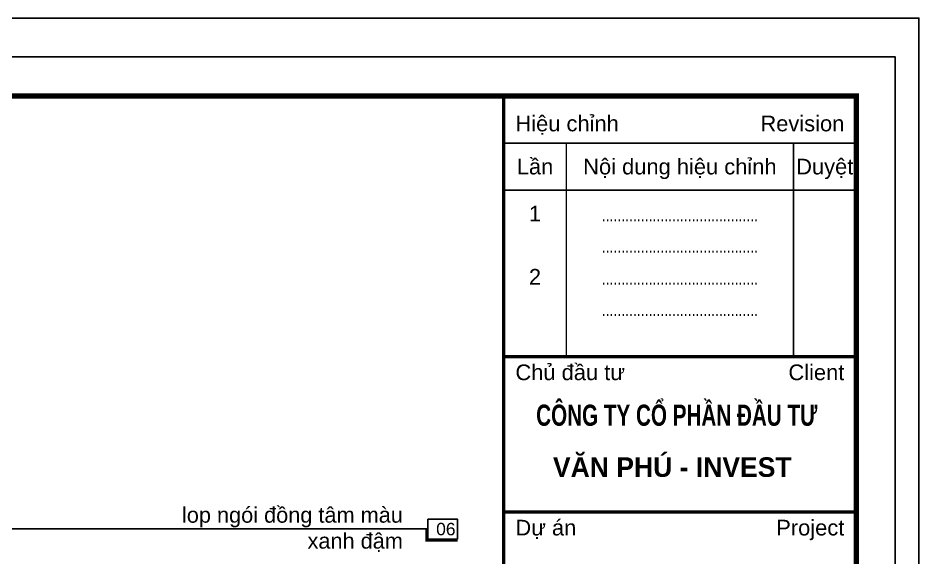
# Model space of a CAD drawing. Header units: millimetres. Extents: x -34806 to 662668, y 63228 to 99452.
# Drawn here: x 345583 to 357175, y 89763 to 96708 of the extents above; entities that cross this region are included whole.
import ezdxf
from ezdxf.enums import TextEntityAlignment as Align

# ---------------------------------------------------------------- set-up
doc = ezdxf.new("R2010")
doc.units = ezdxf.units.MM
doc.header["$LTSCALE"] = 200
doc.header["$MEASUREMENT"] = 0
doc.layers.get('0').update_dxf_attribs({"color": 95, "linetype": 'CONTINUOUS'})
doc.layers.get('DEFPOINTS').update_dxf_attribs({"linetype": 'CONTINUOUS'})
for name, color, linetype in [('DIM', 1, 'CONTINUOUS'), ('KHUNGTEN', 7, 'CONTINUOUS'), ('TEXT', 7, 'CONTINUOUS'), ('TPTA-Funiture', 27, 'CONTINUOUS'), ('TPTA-Text', 253, 'CONTINUOUS'), ('TPTA-Virtural', 253, 'CONTINUOUS')]:
    doc.layers.add(name, color=color, linetype=linetype)
doc.layers.add('hacth', color=251, linetype='CONTINUOUS', lineweight=13)
doc.styles.add('Aria H B iso', font='VHARIALB.ttf')
doc.styles.add('Aria H iso', font='VHARIAL.ttf')
doc.styles.add('Arial iso', font='VNARIAL.ttf')
doc.styles.add('Arial N  iso', font='VNARIALN.ttf')
doc.styles.add('NHO', font='VNCC-RMS.SHX', dxfattribs={"width": 0.8})
doc.styles.add('RomanS', font='romans.shx', dxfattribs={"width": 0.8})
doc.dimstyles.new('DIM-A3', dxfattribs={"dimscale": 0, "dimtxt": 160, "dimasz": 110, "dimexe": 110, "dimexo": 0, "dimgap": 110, "dimtad": 1, "dimdec": 0, "dimdsep": 46, "dimtxsty": 'RomanS', "dimblk1": 'ARCHTICK', "dimblk2": 'ARCHTICK', "dimsah": 1, "dimcen": 0.09, "dimdle": 110, "dimclrd": 256, "dimclre": 256, "dimclrt": 14, "dimadec": 0, "dimazin": 0, "dimtfac": 1, "dimtdec": 0, "dimtix": 1, "dimtmove": 2, "dimatfit": 3, "dimfxl": 110, "dimtolj": 1, "dimarcsym": 0})

# ---------------------------------------------------------------- blocks, each defined once
blk = doc.blocks.new('_ArchTick')
at = {"layer": 'DIM', "color": 150}
blk.add_lwpolyline([(0.5000000000004547, 0.5000000000009095, 0.1333333333333333, 0, 0), (4.547473508864641e-13, 9.094947017729282e-13, 0, 0.1333333333333333, 0), (-0.4999999999995453, -0.4999999999990905, 0.1333333333333333, 0.1333333333333333, 0)], format="xyseb", dxfattribs=at)
blk = doc.blocks.new('A$C29984D40')
at = {"layer": 'TPTA-Virtural'}
blk.add_lwpolyline([(-7.243570871651173e-05, 31.89348809509829), (382.5350945389364, 31.89348809509829), (382.5350945389364, 287.1261557442558), (-7.243570871651173e-05, 287.1261557442558)], close=True, dxfattribs=at)
at = {"layer": 'TPTA-Virtural', "color": 1, "ltscale": 600, "const_width": 31.89374988118652}
blk.add_lwpolyline([(398.4819694797043, 163.0181344066077), (398.4819694797043, 15.94661315450503), (-7.243570871651173e-05, 15.94661315450503)], dxfattribs=at)
at = {"layer": 'TPTA-Text', "style": 'Aria H iso'}
blk.add_attdef('1', text='', height=160, dxfattribs=at).set_placement((183.0461620839778, 79.97925875045621), align=Align.CENTER)
blk = doc.blocks.new('khung')
at = {"color": 8}
blk.add_line((27622.5522648067, 17766.50656431817), (30915.23519163614, 17766.50656431817), dxfattribs=at)
at = {"color": 4, "const_width": 34.92595818815155}
for points in [[(27622.5522648067, 19305.16904551932), (31115.14808362222, 19305.16904551932)], [(27622.55226480321, 19305.16904551932), (31115.14808361849, 19305.16904551932)], [(27622.5522648067, 17766.50656431817), (31115.14808362222, 17766.50656431817)], [(27622.55226480321, 17766.50656431817), (31115.14808361849, 17766.50656431817)], [(27622.55244429281, 17766.50656709514), (31115.14826310787, 17766.50656709514)]]:
    blk.add_lwpolyline(points, dxfattribs=at)
at = {"layer": 'DEFPOINTS', "color": 8}
blk.add_lwpolyline([(0, 0), (31503.2142857092, 0), (31503.2142857092, 22274.99999999884), (0, 22274.99999999884)], close=True, dxfattribs=at)
at = {"layer": 'KHUNGTEN', "color": 8}
blk.add_line((27622.5522648067, 17766.50656431817), (30915.23519163614, 17766.50656431817), dxfattribs=at)
at = {"layer": 'KHUNGTEN', "color": 4}
for points, const_width in [([(847.8094161225017, 388.0662020905293), (31116.97317918693, 388.0662020905293), (31116.97317918693, 21886.93379790831), (847.8094161225017, 21886.93379790831)], 54.32926829268017), ([(27622.55226480344, 21886.93379790831), (31115.14808361861, 21886.93379790831), (31115.14808361861, 388.0662020905293), (27622.55226480344, 388.0662020905293)], 34.92595818815155)]:
    blk.add_lwpolyline(points, close=True, dxfattribs=dict(at, const_width=const_width))
at = {"layer": 'KHUNGTEN', "color": 8, "const_width": 15.52264808362291}
for points in [[(27622.55226480344, 21421.25435539952), (31115.14808361861, 21421.25435539952)], [(28243.45818814833, 21421.25435539952), (28243.45818814833, 19305.16904551932)], [(30494.24216027372, 21421.25435539952), (30494.24216027372, 19305.16904551932)], [(27622.55226480344, 20955.57491289097), (31115.14808361861, 20955.57491289097)]]:
    blk.add_lwpolyline(points, dxfattribs=at)
at = {"layer": 'KHUNGTEN', "color": 4, "const_width": 34.92595818815155}
for points in [[(27622.5522648067, 19305.16904551932), (31115.14808362222, 19305.16904551932)], [(27622.5522648067, 17766.50656431817), (31115.14808362222, 17766.50656431817)], [(27622.55244429281, 17766.50656709514), (31115.14826310799, 17766.50656709514)]]:
    blk.add_lwpolyline(points, dxfattribs=at)
at = {"color": 8, "style": 'Arial iso', "width": 0.9999999941723045}
blk.add_text('Chñ ®Çu t\xad', height=155.2264808362291, dxfattribs=at).set_placement((27738.97212543071, 19072.32932426484))
blk.add_text('Client', height=155.2264808362291, dxfattribs=at).set_placement((30998.72822296189, 19072.32932426484), align=Align.RIGHT)
at = {"color": 7, "style": 'Aria H B iso'}
for s, height, width, p, p2 in [('c«ng ty cæ phÇn ®Çu t\xad', 209.5557491289093, 0.7025069977603693, (27944.6269997557, 18620.55834446217), (30730.05160926669, 18620.55834446217)), ('V¨n phó - invest', 194.0331010452864, 0.9695176841983916, (28110.77818054508, 18114.08333186369), (30476.24669963552, 18114.08333186369))]:
    blk.add_text(s, height=height, dxfattribs=dict(at, width=width)).set_placement(p, p2, align=Align.FIT)
at = {"layer": 'KHUNGTEN', "color": 8, "style": 'Arial iso', "width": 0.9999999941723045}
for s, p in [('HiÖu chØnh', (27738.97212543071, 21537.67421602679)), ('Dù ¸n', (27738.972304928, 17533.66684584084))]:
    blk.add_text(s, height=155.2264808362291, dxfattribs=at).set_placement(p)
for s, p in [('Revision', (30998.72822296189, 21537.67421602679)), ('Project', (30998.72840245918, 17533.66684584084))]:
    blk.add_text(s, height=155.2264808362291, dxfattribs=at).set_placement(p, align=Align.RIGHT)
for s, p in [('LÇn', (27933.00522647589, 21188.41463414521)), ('Néi dung hiÖu chØnh', (29368.85017421097, 21188.41463414521)), ('DuyÖt', (30804.69512194628, 21188.41463414521))]:
    blk.add_text(s, height=155.2264808362291, dxfattribs=at).set_placement(p, align=Align.MIDDLE_CENTER)
at = {"layer": 'KHUNGTEN', "color": 8}
for s, height, style, width, p in [('1', 155.0419073385964, 'Arial N  iso', 0.9999999941723045, (27933.00522647589, 20645.12195121817)), ('........................................', 130.3508018059811, 'NHO', 0.8000000093348955, (29368.85017421097, 20645.12195121846)), ('........................................', 130.3508018059811, 'NHO', 0.8000000093348955, (29368.85017421097, 20334.66898954601)), ('2', 155.0419073385964, 'Arial N  iso', 0.9999999941723045, (27933.00522647589, 20019.15129633312)), ('........................................', 130.3508018059811, 'NHO', 0.8000000093348955, (29368.85017421097, 20019.15129633312)), ('........................................', 130.3508018059811, 'NHO', 0.8000000093348955, (29368.85017421097, 19708.69833466067))]:
    blk.add_text(s, height=height, dxfattribs=dict(at, style=style, width=width)).set_placement(p, align=Align.CENTER)

msp = doc.modelspace()

# ---------------------------------------------------------------- linework, layer by layer
msp.add_lwpolyline([(357174.5899344263, 66791.65224142995), (315278.9109264605, 66791.65224142995), (315278.9109264605, 96707.79039361124), (357174.5899344263, 96707.79039361124)], close=True)

# ---------------------------------------------------------------- block references
at = {"layer": 'hacth', "xscale": 1.298143060485017, "yscale": 1.298143126914511, "zscale": 1.29814313413116}
msp.add_blockref('khung', (315973.2913926162, 67291.65224142995), dxfattribs=at)
at = {"layer": 'TPTA-Funiture'}
ref = msp.add_blockref('A$C29984D40', (351239.3228149585, 89975.2072817733), dxfattribs=dict(at, xscale=-1))
ref.add_attrib('1', '06', dxfattribs={"layer": 'TPTA-Text', "height": 160, "style": 'Aria H iso'}).set_placement((351087.3817006232, 90055.18654052375), align=Align.CENTER)

# ---------------------------------------------------------------- texts
at = {"layer": 'TEXT', "insert": (350534.5770100442, 90417.03934482319), "char_height": 200, "width": 3262.79051735381, "attachment_point": 3, "style": 'Arial iso'}
msp.add_mtext('lop ngãi ®ång t©m mµu xanh ®Ëm ', dxfattribs=at)

# ---------------------------------------------------------------- leaders
at = {"layer": 'TPTA-Text'}
msp.add_leader([(337979.5947955596, 88732.48823017682), (337979.5947955596, 90138.22541617995), (350856.7877204196, 90138.22541617995)], dimstyle='DIM-A3', override={"dimscale": 1, "dimtad": 0}, dxfattribs=at)

doc.saveas('drawing.dxf')
